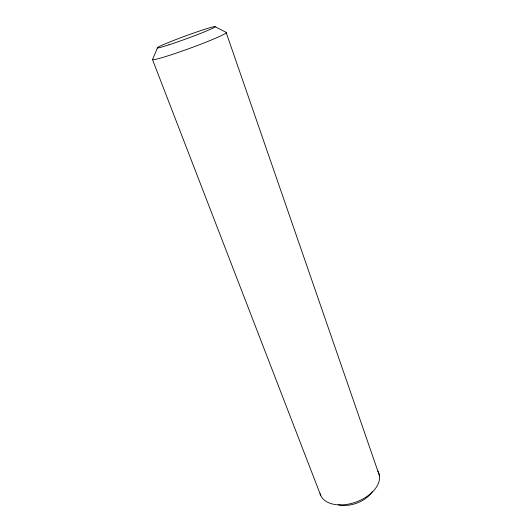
<?xml version="1.0" encoding="UTF-8"?>
<svg xmlns="http://www.w3.org/2000/svg" width="532" height="532" viewBox="0 0 532 532"><rect width="100%" height="100%" fill="white"/><g stroke="black" fill="none" stroke-linecap="round" stroke-linejoin="round"><path stroke-width="0.8" d="M320.789 495.625L152.504 59.611L157.425 47.887M214.855 26.6L226.007 32.286A39.415 2.314 -20.1 0 1 193.562 46.942A39.415 2.314 -20.1 0 1 152.504 59.611M226.273 32.838L379.496 475.821M372.44 491.422A24.126 14.996 -20.1 0 1 338.292 504.748M377.813 471.113A31.129 19.145 -20.1 0 1 357.198 501.603A31.129 19.145 -20.1 0 1 320.065 493.603M168.95 44.821A30.77 1.463 -20.1 0 0 214.948 26.972A30.77 1.463 -20.1 0 0 174.855 39.98A30.77 1.463 -20.1 0 0 168.95 44.821"/></g></svg>
